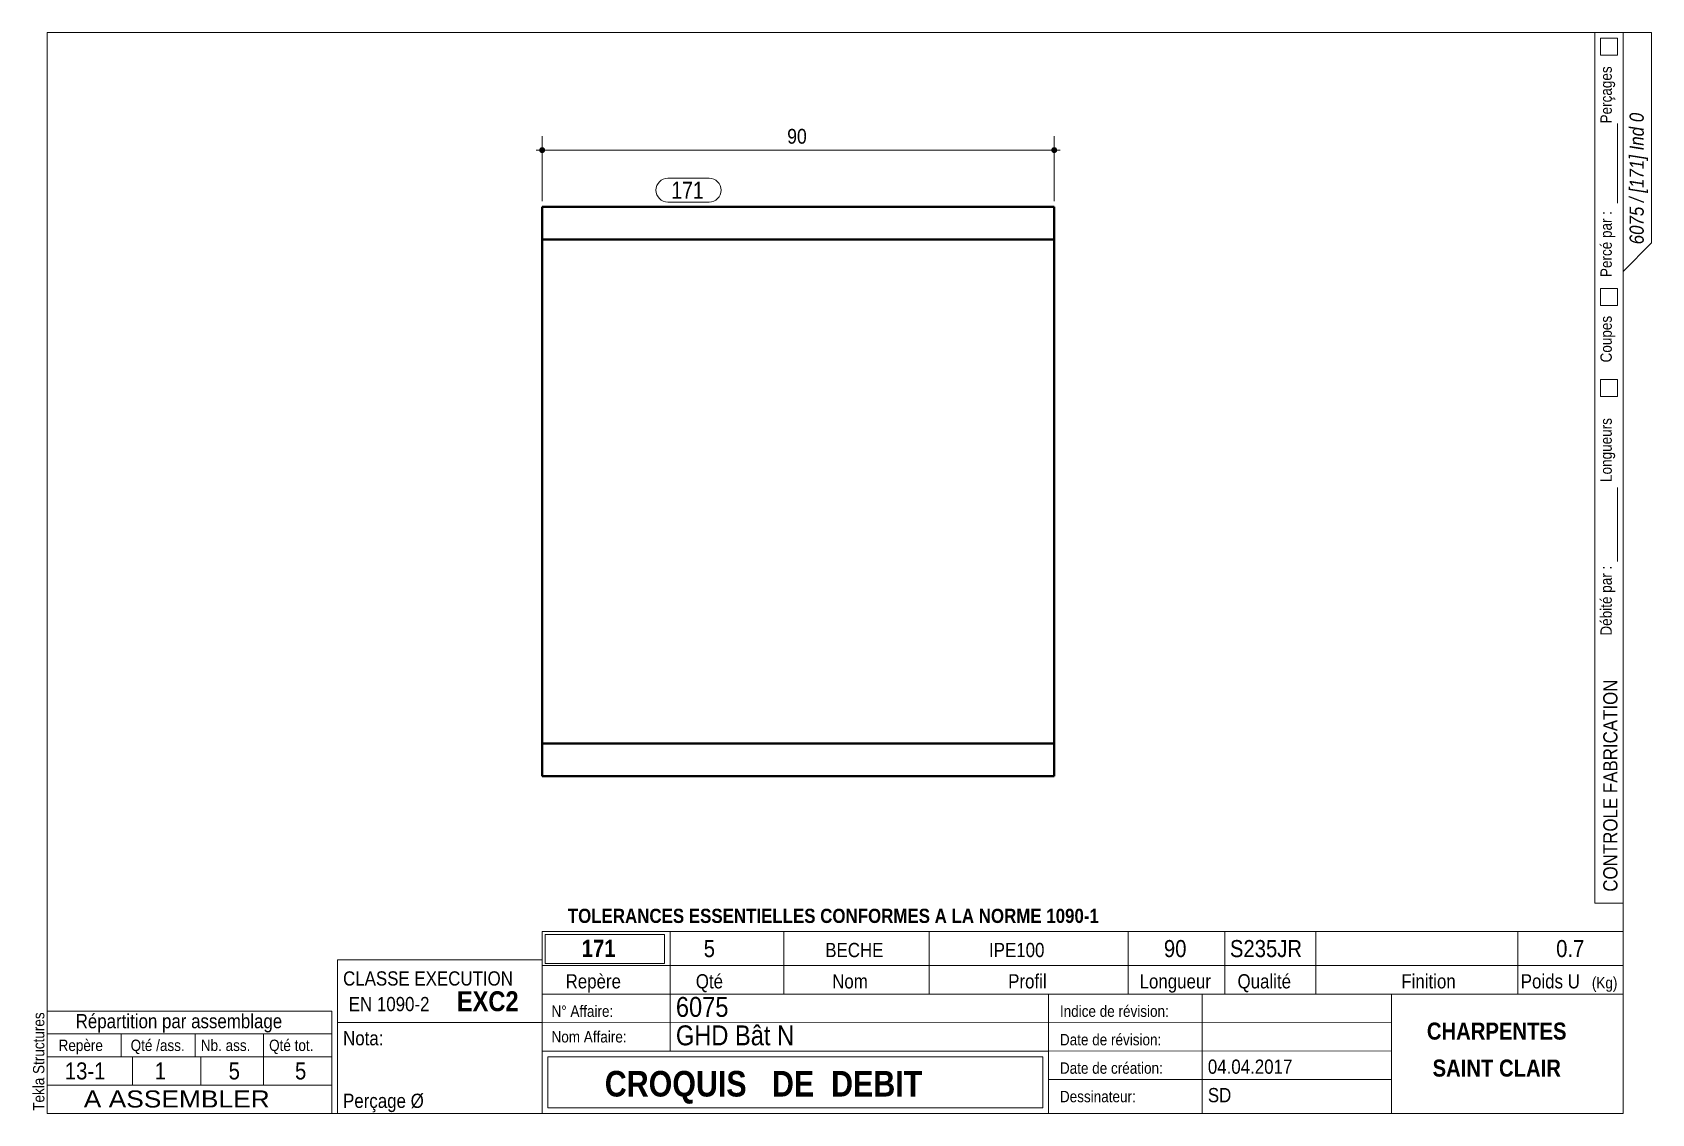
# Model space of a CAD drawing. Header units: millimetres. Extents: x 2 to 287, y 5 to 195.
import ezdxf

# ---------------------------------------------------------------- set-up
doc = ezdxf.new("R2010")
doc.units = ezdxf.units.MM
for name, color, linetype, lineweight in [('Autre type objet', 1, 'Continuous', 0), ('Cotation', 7, 'Continuous', 0), ('Feuille dessin', 5, 'Continuous', 0), ('Piece', 2, 'Continuous', 0), ('Repère pièce', 3, 'Continuous', 0)]:
    doc.layers.add(name, color=color, linetype=linetype, lineweight=lineweight)
doc.styles.add('ARIAL', font='ARIAL.TTF')
doc.styles.add('ARIAL_BOLD', font='ARIALBD.TTF')
doc.styles.add('ARIAL_ITALIC', font='ARIALI.TTF')
doc.styles.add('COMIC_SANS_MS', font='COMIC.TTF')

# ---------------------------------------------------------------- blocks, each defined once
blk = doc.blocks.new('*A1')
at = {"layer": 'Piece', "color": 2, "linetype": 'Continuous', "lineweight": 40}
for p, q in [((92, 70.02), (92, 164.32)), ((92, 164.32), (182, 164.32)), ((182, 164.32), (182, 70.02)), ((92, 158.62), (182, 158.62)), ((92, 64.32), (92, 70.02)), ((92, 70.02), (182, 70.02)), ((182, 70.02), (182, 64.32)), ((182, 64.32), (92, 64.32))]:
    blk.add_line(p, q, dxfattribs=at)
blk = doc.blocks.new('*A2')
at = {"layer": 'Feuille dessin', "linetype": 'Continuous', "lineweight": 0}
for p, q in [((282, 195), (5, 195)), ((5, 195), (5, 5)), ((282, 5), (282, 195)), ((5, 5), (282, 5))]:
    blk.add_line(p, q, dxfattribs=at)
at = {"layer": 'Feuille dessin', "style": 'ARIAL', "width": 0.85}
blk.add_text('Tekla Structures', height=2, rotation=90, dxfattribs=at).set_placement((4.5, 5.5))
blk = doc.blocks.new('*A3')
at = {"layer": 'Autre type objet', "linetype": 'Continuous', "lineweight": 0}
for p, q in [((5, 23), (55, 23)), ((5, 23), (5, 15)), ((55, 23), (55, 15)), ((5, 19), (55, 19)), ((18, 19), (18, 15)), ((31, 19), (31, 15)), ((43, 19), (43, 15)), ((5, 15), (55, 15)), ((5, 15), (5, 10)), ((20, 15), (20, 10)), ((32, 15), (32, 10)), ((43, 15), (43, 10)), ((55, 15), (55, 10)), ((5, 10), (55, 10))]:
    blk.add_line(p, q, dxfattribs=at)
at = {"layer": 'Autre type objet', "style": 'ARIAL', "width": 0.85}
for s, height, p in [('Répartition par assemblage', 2.5, (10, 20)), ('Repère', 2, (7, 16)), ('Qté /ass.', 2, (19.663086, 16)), ('Nb. ass.', 2, (32, 16)), ('Qté tot.', 2, (44, 16)), ('13-1', 3, (8.103027, 11)), ('1', 3, (23.885986, 11)), ('5', 3, (36.889404, 11)), ('5', 3, (48.551514, 11))]:
    blk.add_text(s, height=height, dxfattribs=at).set_placement(p)
blk = doc.blocks.new('*A4')
at = {"layer": 'Autre type objet', "linetype": 'Continuous', "lineweight": 0}
for p, q in [((277, 42), (277, 195)), ((277, 195), (287, 195)), ((278, 194), (278, 191)), ((281, 194), (278, 194)), ((281, 191), (281, 194)), ((282, 42), (282, 195)), ((287, 195), (287, 158)), ((278, 191), (281, 191)), ((281, 165), (281, 179)), ((287, 158), (282, 153)), ((278, 150), (278, 147)), ((281, 150), (278, 150)), ((281, 147), (281, 150)), ((278, 147), (281, 147)), ((278, 134), (278, 131)), ((281, 134), (278, 134)), ((281, 131), (281, 134)), ((278, 131), (281, 131)), ((281, 102), (281, 115)), ((277, 42), (282, 42))]:
    blk.add_line(p, q, dxfattribs=at)
at = {"layer": 'Autre type objet', "width": 0.85}
for s, height, style, p in [('Perçages', 2, 'ARIAL', (280, 179)), ('6075 / [171] Ind 0', 2.5, 'ARIAL_ITALIC', (285.619109, 157.760245)), ('Percé par :', 2, 'ARIAL', (280, 152)), ('Coupes', 2, 'ARIAL', (280, 137)), ('Longueurs', 2, 'ARIAL', (280, 116)), ('Débité par :', 2, 'ARIAL', (280, 89)), ('CONTROLE FABRICATION', 2.5, 'ARIAL', (281, 44))]:
    blk.add_text(s, height=height, rotation=90, dxfattribs=dict(at, style=style)).set_placement(p)
blk = doc.blocks.new('*A5')
at = {"layer": 'Autre type objet', "linetype": 'Continuous', "lineweight": 0}
for p, q in [((56, 32), (92, 32)), ((56, 32), (56, 5)), ((92, 32), (92, 5)), ((56, 21), (92, 21)), ((56, 5), (92, 5))]:
    blk.add_line(p, q, dxfattribs=at)
at = {"layer": 'Autre type objet', "width": 0.85}
for s, height, style, p in [('CLASSE EXECUTION', 2.5, 'ARIAL', (57, 27.5)), ('EXC2', 3.5, 'ARIAL_BOLD', (77, 23)), ('EN 1090-2', 2.5, 'ARIAL', (58, 23)), ('Nota:', 2.5, 'ARIAL', (57, 17)), ('Perçage Ø', 2.5, 'ARIAL', (57, 6))]:
    blk.add_text(s, height=height, dxfattribs=dict(at, style=style)).set_placement(p)
blk = doc.blocks.new('*A6')
at = {"layer": 'Autre type objet', "linetype": 'Continuous', "lineweight": 0}
for p, q in [((92, 37), (282, 37)), ((92, 37), (92, 31)), ((114.5, 31), (114.5, 37)), ((134.5, 31), (134.5, 37)), ((160, 31), (160, 37)), ((195, 31), (195, 37)), ((212, 31), (212, 37)), ((228, 31), (228, 37)), ((263.5, 31), (263.5, 37)), ((282, 31), (282, 37)), ((92.51953, 36.5), (113.5, 36.5)), ((92.51953, 31.394341), (92.51953, 36.5)), ((113.5, 36.5), (113.5, 31.394341)), ((113.5, 31.394341), (92.51953, 31.394341)), ((92, 31), (282, 31)), ((92, 31), (92, 5)), ((114.5, 16), (114.5, 31)), ((134.5, 26), (134.5, 31)), ((160, 26), (160, 31)), ((195, 26), (195, 31)), ((212, 26), (212, 31)), ((228, 26), (228, 31)), ((263.5, 26), (263.5, 31)), ((282, 5), (282, 31)), ((92, 26), (282, 26)), ((181, 26), (181, 5)), ((208, 26), (208, 5)), ((241.262466, 5), (241.262466, 26)), ((92, 21), (241.327069, 20.935451)), ((92, 16), (181, 16)), ((93, 15), (180, 15)), ((93, 6), (93, 15)), ((180, 15), (180, 6)), ((181, 16), (241.297815, 16.021151)), ((181, 11), (241.217807, 10.969512)), ((180, 6), (93, 6)), ((92, 5), (282, 5))]:
    blk.add_line(p, q, dxfattribs=at)
at = {"layer": 'Autre type objet', "width": 0.85}
for s, height, style, p in [('TOLERANCES ESSENTIELLES CONFORMES A LA NORME 1090-1', 2.5, 'ARIAL_BOLD', (96.5, 38.5)), ('171', 3, 'ARIAL_BOLD', (98.951496, 32.540141)), ('5', 3, 'ARIAL', (120.389893, 32.5)), ('BECHE', 2.5, 'ARIAL', (141.75415, 32.5)), ('IPE100', 2.5, 'ARIAL', (170.538574, 32.5)), ('90', 3, 'ARIAL', (201.27832, 32.5)), ('S235JR', 3, 'ARIAL', (212.880127, 32.5)), ('0.7', 3, 'ARIAL', (270.222412, 32.5)), ('Repère', 2.5, 'ARIAL', (96.112978, 27)), ('Qté', 2.5, 'ARIAL', (119, 27)), ('Nom', 2.5, 'ARIAL', (142.961426, 27)), ('Profil', 2.5, 'ARIAL', (173.903564, 27)), ('Longueur', 2.5, 'ARIAL', (197, 27)), ('Qualité', 2.5, 'ARIAL', (214.218018, 27)), ('Finition', 2.5, 'ARIAL', (243, 27)), ('Poids U', 2.5, 'ARIAL', (264, 27)), ('(Kg)', 2, 'ARIAL', (276.5, 27)), ('N° Affaire:', 2, 'ARIAL', (93.640566, 22)), ('6075', 3.5, 'ARIAL', (115.5, 22)), ('Indice de révision:', 2, 'ARIAL', (183, 22)), ('GHD Bât N', 3.5, 'ARIAL', (115.5, 17)), ('CHARPENTES', 3, 'ARIAL_BOLD', (247.5, 18)), ('Nom Affaire:', 2, 'ARIAL', (93.640566, 17.5)), ('Date de révision:', 2, 'ARIAL', (183, 17)), ('04.04.2017', 2.5, 'ARIAL', (209, 12)), ('SAINT CLAIR', 3, 'ARIAL_BOLD', (248.5, 11.5)), ('CROQUIS   DE  DEBIT', 4.5, 'ARIAL_BOLD', (103, 8)), ('Date de création:', 2, 'ARIAL', (183, 12)), ('Dessinateur:', 2, 'ARIAL', (183, 7)), ('SD', 2.5, 'ARIAL', (209, 7))]:
    blk.add_text(s, height=height, dxfattribs=dict(at, style=style)).set_placement(p)
blk = doc.blocks.new('*A7')
at = {"layer": 'Autre type objet', "linetype": 'Continuous', "lineweight": 0}
for p, q in [((5, 10), (55, 10)), ((5, 10), (5, 5)), ((55, 10), (55, 5)), ((5, 5), (55, 5))]:
    blk.add_line(p, q, dxfattribs=at)
at = {"layer": 'Autre type objet', "style": 'ARIAL', "width": 1.105}
blk.add_text('A ASSEMBLER', height=3, dxfattribs=at).set_placement((11.423651, 6.073465))
blk = doc.blocks.new('*A8')
at = {"layer": 'Cotation'}
for points in [[(91.97, 173.8), (91.95, 173.8), (91.92, 173.81), (91.9, 173.81), (91.87, 173.82), (91.85, 173.82), (91.82, 173.83), (91.8, 173.84), (91.78, 173.85), (91.75, 173.86), (91.73, 173.87), (91.71, 173.89), (91.69, 173.9), (91.67, 173.92), (91.65, 173.93), (91.63, 173.95), (91.61, 173.97), (91.6, 173.99), (91.58, 174.01), (91.57, 174.03), (91.55, 174.05), (91.54, 174.07), (91.53, 174.1), (91.52, 174.12), (91.51, 174.14), (91.5, 174.17), (91.5, 174.19), (91.49, 174.22), (91.49, 174.24), (91.48, 174.27), (91.48, 174.29), (91.48, 174.32), (91.48, 174.35), (91.48, 174.37), (91.49, 174.4), (91.49, 174.42), (91.5, 174.45), (91.5, 174.47), (91.51, 174.5), (91.52, 174.52), (91.53, 174.54), (91.54, 174.57), (91.55, 174.59), (91.57, 174.61), (91.58, 174.63), (91.6, 174.65), (91.61, 174.67), (91.63, 174.69), (91.65, 174.71), (91.67, 174.72), (91.69, 174.74), (91.71, 174.75), (91.73, 174.77), (91.75, 174.78), (91.78, 174.79), (91.8, 174.8), (91.82, 174.81), (91.85, 174.82), (91.87, 174.82), (91.9, 174.83), (91.92, 174.83), (91.95, 174.84), (91.97, 174.84), (92, 174.84), (92.03, 174.84), (92.05, 174.84), (92.08, 174.83), (92.1, 174.83), (92.13, 174.82), (92.15, 174.82), (92.18, 174.81), (92.2, 174.8), (92.22, 174.79), (92.25, 174.78), (92.27, 174.77), (92.29, 174.75), (92.31, 174.74), (92.33, 174.72), (92.35, 174.71), (92.37, 174.69), (92.39, 174.67), (92.4, 174.65), (92.42, 174.63), (92.43, 174.61), (92.45, 174.59), (92.46, 174.57), (92.47, 174.54), (92.48, 174.52), (92.49, 174.5), (92.5, 174.47), (92.5, 174.45), (92.51, 174.42), (92.51, 174.4), (92.52, 174.37), (92.52, 174.35), (92.52, 174.32), (92.52, 174.29), (92.52, 174.27), (92.51, 174.24), (92.51, 174.22), (92.5, 174.19), (92.5, 174.17), (92.49, 174.14), (92.48, 174.12), (92.47, 174.1), (92.46, 174.07), (92.45, 174.05), (92.43, 174.03), (92.42, 174.01), (92.4, 173.99), (92.39, 173.97), (92.37, 173.95), (92.35, 173.93), (92.33, 173.92), (92.31, 173.9), (92.29, 173.89), (92.27, 173.87), (92.25, 173.86), (92.22, 173.85), (92.2, 173.84), (92.18, 173.83), (92.15, 173.82), (92.13, 173.82), (92.1, 173.81), (92.08, 173.81), (92.05, 173.8), (92.03, 173.8), (92, 173.8)], [(181.97, 173.8), (181.95, 173.8), (181.92, 173.81), (181.9, 173.81), (181.87, 173.82), (181.85, 173.82), (181.82, 173.83), (181.8, 173.84), (181.78, 173.85), (181.75, 173.86), (181.73, 173.87), (181.71, 173.89), (181.69, 173.9), (181.67, 173.92), (181.65, 173.93), (181.63, 173.95), (181.61, 173.97), (181.6, 173.99), (181.58, 174.01), (181.57, 174.03), (181.55, 174.05), (181.54, 174.07), (181.53, 174.1), (181.52, 174.12), (181.51, 174.14), (181.5, 174.17), (181.5, 174.19), (181.49, 174.22), (181.49, 174.24), (181.48, 174.27), (181.48, 174.29), (181.48, 174.32), (181.48, 174.35), (181.48, 174.37), (181.49, 174.4), (181.49, 174.42), (181.5, 174.45), (181.5, 174.47), (181.51, 174.5), (181.52, 174.52), (181.53, 174.54), (181.54, 174.57), (181.55, 174.59), (181.57, 174.61), (181.58, 174.63), (181.6, 174.65), (181.61, 174.67), (181.63, 174.69), (181.65, 174.71), (181.67, 174.72), (181.69, 174.74), (181.71, 174.75), (181.73, 174.77), (181.75, 174.78), (181.78, 174.79), (181.8, 174.8), (181.82, 174.81), (181.85, 174.82), (181.87, 174.82), (181.9, 174.83), (181.92, 174.83), (181.95, 174.84), (181.97, 174.84), (182, 174.84), (182.03, 174.84), (182.05, 174.84), (182.08, 174.83), (182.1, 174.83), (182.13, 174.82), (182.15, 174.82), (182.18, 174.81), (182.2, 174.8), (182.22, 174.79), (182.25, 174.78), (182.27, 174.77), (182.29, 174.75), (182.31, 174.74), (182.33, 174.72), (182.35, 174.71), (182.37, 174.69), (182.39, 174.67), (182.4, 174.65), (182.42, 174.63), (182.43, 174.61), (182.45, 174.59), (182.46, 174.57), (182.47, 174.54), (182.48, 174.52), (182.49, 174.5), (182.5, 174.47), (182.5, 174.45), (182.51, 174.42), (182.51, 174.4), (182.52, 174.37), (182.52, 174.35), (182.52, 174.32), (182.52, 174.29), (182.52, 174.27), (182.51, 174.24), (182.51, 174.22), (182.5, 174.19), (182.5, 174.17), (182.49, 174.14), (182.48, 174.12), (182.47, 174.1), (182.46, 174.07), (182.45, 174.05), (182.43, 174.03), (182.42, 174.01), (182.4, 173.99), (182.39, 173.97), (182.37, 173.95), (182.35, 173.93), (182.33, 173.92), (182.31, 173.9), (182.29, 173.89), (182.27, 173.87), (182.25, 173.86), (182.22, 173.85), (182.2, 173.84), (182.18, 173.83), (182.15, 173.82), (182.13, 173.82), (182.1, 173.81), (182.08, 173.81), (182.05, 173.8), (182.03, 173.8), (182, 173.8)]]:
    blk.add_hatch(color=256, dxfattribs=at).paths.add_polyline_path(points, flags=17)
at = {"layer": 'Cotation', "linetype": 'Continuous', "lineweight": 0}
for p, q in [((92, 165.32), (92, 176.74)), ((182, 165.32), (182, 176.74)), ((93.04, 174.32), (90.96, 174.32)), ((92, 174.32), (90.96, 174.32)), ((92, 175.36), (92, 173.28)), ((92, 174.32), (182, 174.32)), ((183.04, 174.32), (180.96, 174.32)), ((182, 175.36), (182, 173.28)), ((182, 174.32), (183.04, 174.32))]:
    blk.add_line(p, q, dxfattribs=at)
at = {"layer": 'Cotation'}
for p in [(92, 174.32), (182, 174.32)]:
    blk.add_point(p, dxfattribs=at)
at = {"layer": 'Cotation', "style": 'ARIAL', "width": 0.85}
blk.add_text('90', height=2.6, dxfattribs=at).set_placement((135.07, 175.44))
blk = doc.blocks.new('*A9')
at = {"layer": 'Repère pièce', "linetype": 'Continuous', "lineweight": 0}
for p, q in [((114.1, 169.37), (121.34248, 169.37)), ((121.34248, 165.17), (114.1, 165.17))]:
    blk.add_line(p, q, dxfattribs=at)
for centre, start, end in [((114.1, 167.27), 90, 270), ((121.34248, 167.27), 270, 90)]:
    blk.add_arc(centre, 2.1, start, end, dxfattribs=at)
at = {"layer": 'Repère pièce', "style": 'COMIC_SANS_MS', "width": 0.85}
blk.add_text('171', height=3, dxfattribs=at).set_placement((114.7, 165.77))

msp = doc.modelspace()

# ---------------------------------------------------------------- block references
at = {"lineweight": 0}
for name in ['*A2', '*A4', '*A8', '*A9', '*A1', '*A6', '*A5', '*A3', '*A7']:
    msp.add_blockref(name, (0, 0), dxfattribs=at)

doc.saveas('drawing.dxf')
